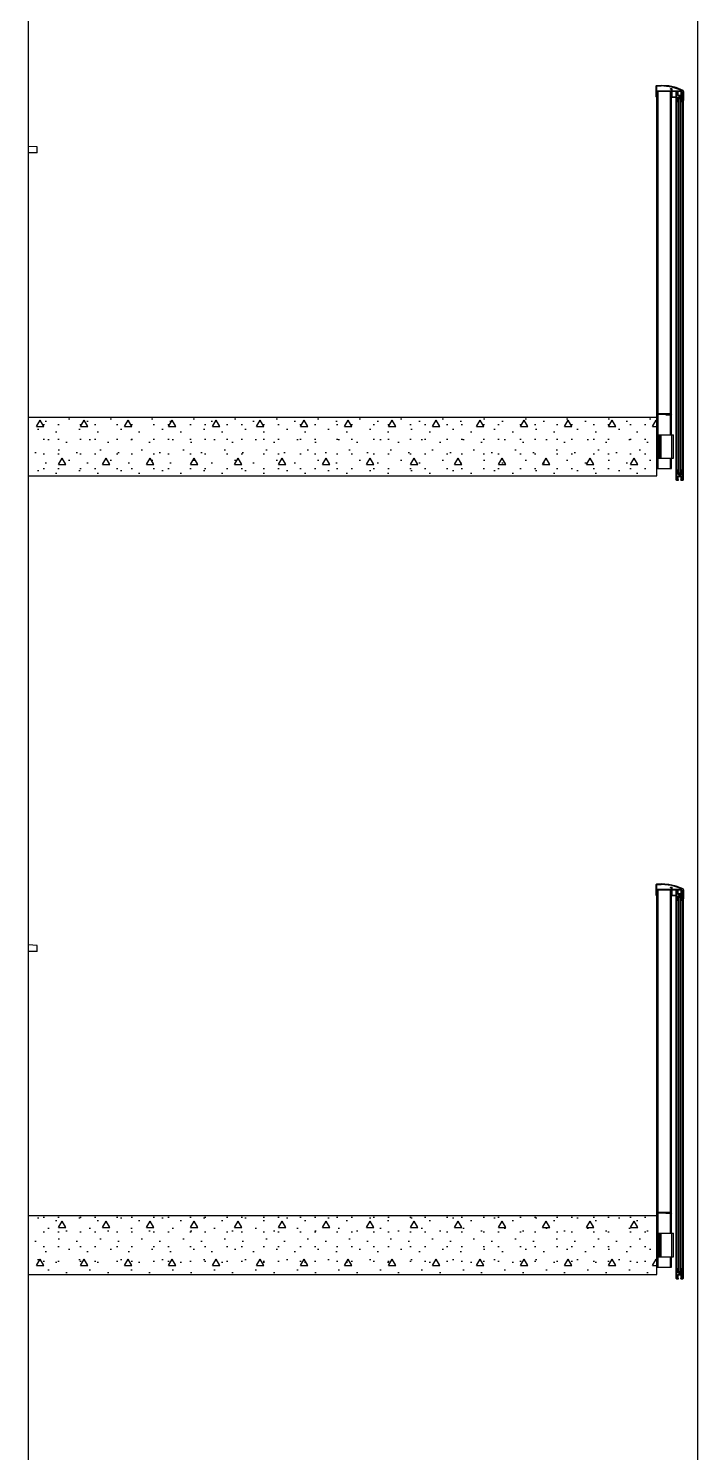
# Model space of a CAD drawing. Header units: millimetres. Extents: x 15 to 2176, y 3 to 641.
# Drawn here: x 2009.4 to 2055, y 349.9 to 447 of the extents above; entities that cross this region are included whole.
import ezdxf
from ezdxf.xclip import XClip

# ---------------------------------------------------------------- set-up
doc = ezdxf.new("R2010")
doc.units = ezdxf.units.MM
doc.header["$MEASUREMENT"] = 0
doc.header["$XCLIPFRAME"] = 0
for name, color, linetype in [('A--------P-', 7, 'Continuous'), ('A-01SC-----', 7, 'Continuous'), ('A-01SC-----Ytterväggar2', 7, 'Continuous'), ('A-01SF-----', 7, 'Continuous'), ('A-01SJ-----', 1, 'Continuous')]:
    doc.layers.add(name, color=color, linetype=linetype)
pattern_1 = [(0, (2027.966, 92.474), (0, 5.19615), [0.5, -2.5]), (0, (2029.466, 95.072), (0, 5.19615), [0.5, -2.5]), (60, (2027.966, 92.474), (-4.5, 2.59808), [0.5, -2.5]), (60, (2030.966, 92.474), (-4.5, 2.59808), [0.5, -2.5]), (120, (2028.466, 92.474), (4.5, 2.59808), [0.5, -2.5]), (120, (2031.466, 92.474), (4.5, 2.59808), [0.5, -2.5]), (0, (2027.9658, 92.9741), (0, 1), [0, -1, 0, -1.5]), (45, (2028.4658, 92.9741), (-0.7071068, 0.7071068), [0, -0.75, 0, -1.25])]

# ---------------------------------------------------------------- blocks, each defined once
blk = doc.blocks.new('Drawing_4_4', base_point=(1874.468, 329.559))
at = {"layer": 'A-01SJ-----', "linetype": 'Continuous'}
for points in [[(2053.748, 416.674), (2053.876, 416.674), (2053.876, 442.174), (2053.748, 442.174)], [(2053.748, 362.274), (2053.876, 362.274), (2053.876, 387.774), (2053.748, 387.774)]]:
    blk.add_hatch(color=256, dxfattribs=at).paths.add_polyline_path(points)
h = blk.add_hatch(dxfattribs=at)
h.set_pattern_fill('BETONG__STD__0004', color=256, style=0, pattern_type=2)
h.set_pattern_definition(pattern_1)
h.paths.add_polyline_path([(2052.261, 416.474), (2052.261, 420.474), (2009.428, 420.474), (2009.428, 416.474)])
h = blk.add_hatch(dxfattribs=at)
h.set_pattern_fill('BETONG__STD__0004', color=256, style=0, pattern_type=2)
h.set_pattern_definition(pattern_1)
h.paths.add_polyline_path([(2052.261, 362.074), (2052.261, 366.074), (2009.428, 366.074), (2009.428, 362.074)])
at = {"layer": 'A-01SC-----'}
for p, q in [((2009.428, 420.474), (2009.428, 470.474)), ((2010.028, 438.89), (2009.428, 438.922)), ((2010.028, 438.474), (2010.028, 438.89)), ((2010.028, 438.474), (2009.428, 438.474)), ((2009.428, 366.074), (2009.428, 416.074)), ((2010.028, 384.49), (2009.428, 384.522)), ((2010.028, 384.074), (2010.028, 384.49)), ((2010.028, 384.074), (2009.428, 384.074)), ((2009.428, 311.674), (2009.428, 361.674))]:
    blk.add_line(p, q, dxfattribs=at)
at = {"layer": 'A-01SC-----Ytterväggar2'}
for p, q in [((2055.028, 474.874), (2055.028, 420.474)), ((2055.028, 420.474), (2055.028, 366.074)), ((2055.028, 366.074), (2055.028, 311.674))]:
    blk.add_line(p, q, dxfattribs=at)
at = {"layer": 'A-01SF-----'}
for p, q in [((2009.428, 416.074), (2009.428, 420.474)), ((2009.428, 361.674), (2009.428, 366.074))]:
    blk.add_line(p, q, dxfattribs=at)
at = {"layer": 'A-01SJ-----'}
for p, q in [((2052.22, 443.034), (2052.231, 443.062)), ((2052.22, 442.284), (2052.22, 443.034)), ((2052.231, 443.062), (2052.26, 443.074)), ((2052.256, 443.018), (2052.262, 443.032)), ((2052.256, 442.71), (2052.256, 443.018)), ((2052.256, 442.71), (2053.246, 442.71)), ((2052.256, 442.664), (2052.259, 442.671)), ((2052.256, 442.274), (2052.256, 442.664)), ((2052.259, 442.671), (2052.266, 442.674)), ((2052.26, 443.074), (2052.559, 443.074)), ((2052.261, 442.67), (2052.284, 442.67)), ((2052.261, 420.714), (2052.261, 442.67)), ((2052.262, 443.032), (2052.276, 443.038)), ((2052.266, 442.674), (2053.256, 442.674)), ((2052.276, 443.038), (2052.559, 443.038)), ((2052.284, 442.67), (2052.341, 442.67)), ((2052.341, 442.67), (2053.181, 442.67)), ((2052.341, 420.714), (2052.341, 442.67)), ((2053.068, 443.036), (2052.559, 443.074)), ((2053.28, 442.96), (2052.559, 443.038)), ((2053.566, 442.922), (2053.068, 443.036)), ((2053.181, 442.67), (2053.237, 442.67)), ((2053.181, 420.714), (2053.181, 442.67)), ((2053.192, 442.843), (2053.195, 442.85)), ((2053.192, 442.827), (2053.192, 442.843)), ((2053.195, 442.82), (2053.192, 442.827)), ((2053.195, 442.85), (2053.202, 442.853)), ((2053.202, 442.817), (2053.195, 442.82)), ((2053.195, 442.82), (2053.246, 442.817)), ((2053.202, 442.853), (2053.272, 442.853)), ((2053.237, 442.67), (2053.261, 442.67)), ((2053.246, 442.817), (2053.246, 442.817)), ((2053.246, 442.71), (2053.253, 442.713)), ((2053.256, 442.807), (2053.253, 442.814)), ((2053.253, 442.713), (2053.256, 442.72)), ((2053.256, 442.72), (2053.256, 442.807)), ((2053.256, 442.674), (2053.256, 442.674)), ((2053.261, 420.714), (2053.261, 442.67)), ((2053.266, 442.664), (2053.263, 442.671)), ((2053.266, 442.314), (2053.266, 442.664)), ((2053.286, 442.847), (2053.272, 442.853)), ((2053.967, 442.729), (2053.28, 442.96)), ((2053.292, 442.833), (2053.286, 442.847)), ((2053.292, 442.73), (2053.292, 442.833)), ((2053.298, 442.716), (2053.292, 442.73)), ((2053.312, 442.71), (2053.298, 442.716)), ((2053.302, 442.654), (2053.308, 442.668)), ((2053.302, 442.316), (2053.302, 442.654)), ((2053.308, 442.668), (2053.322, 442.674)), ((2053.312, 442.71), (2053.963, 442.71)), ((2053.322, 442.674), (2053.601, 442.674)), ((2053.561, 442.634), (2053.572, 442.662)), ((2053.561, 442.014), (2053.561, 442.634)), ((2054.04, 442.735), (2053.566, 442.922)), ((2053.572, 442.662), (2053.601, 442.674)), ((2053.591, 442.634), (2053.594, 442.641)), ((2053.591, 442.014), (2053.591, 442.634)), ((2053.594, 442.641), (2053.601, 442.644)), ((2053.601, 442.644), (2053.661, 442.644)), ((2053.661, 442.644), (2053.661, 442.644)), ((2053.671, 442.634), (2053.668, 442.641)), ((2053.671, 442.394), (2053.671, 442.634)), ((2053.674, 442.387), (2053.671, 442.394)), ((2053.681, 442.384), (2053.674, 442.387)), ((2053.674, 442.387), (2053.742, 442.384)), ((2053.701, 442.634), (2053.704, 442.641)), ((2053.701, 442.424), (2053.701, 442.634)), ((2053.704, 442.417), (2053.701, 442.424)), ((2053.704, 442.641), (2053.711, 442.644)), ((2053.711, 442.414), (2053.704, 442.417)), ((2053.711, 442.644), (2053.716, 442.644)), ((2053.711, 442.414), (2053.911, 442.414)), ((2053.716, 442.674), (2053.906, 442.674)), ((2053.723, 442.671), (2053.716, 442.674)), ((2053.716, 442.644), (2053.723, 442.647)), ((2053.726, 442.664), (2053.723, 442.671)), ((2053.723, 442.647), (2053.726, 442.654)), ((2053.726, 442.654), (2053.726, 442.664)), ((2053.742, 442.384), (2053.742, 442.384)), ((2053.89, 442.38), (2053.902, 442.384)), ((2053.896, 442.664), (2053.899, 442.671)), ((2053.896, 442.654), (2053.896, 442.664)), ((2053.899, 442.647), (2053.896, 442.654)), ((2053.899, 442.671), (2053.906, 442.674)), ((2053.906, 442.644), (2053.899, 442.647)), ((2053.899, 442.647), (2053.911, 442.644)), ((2053.902, 442.384), (2053.941, 442.384)), ((2053.911, 442.414), (2053.918, 442.417)), ((2053.921, 442.634), (2053.918, 442.641)), ((2053.918, 442.417), (2053.921, 442.424)), ((2053.921, 442.424), (2053.921, 442.634)), ((2053.941, 442.384), (2053.948, 442.387)), ((2053.948, 442.387), (2053.951, 442.394)), ((2053.951, 442.634), (2053.954, 442.641)), ((2053.951, 442.394), (2053.951, 442.634)), ((2053.954, 442.641), (2053.961, 442.644)), ((2053.961, 442.644), (2054.021, 442.644)), ((2053.963, 442.71), (2053.971, 442.714)), ((2053.973, 442.722), (2053.967, 442.729)), ((2053.971, 442.714), (2053.973, 442.722)), ((2054.021, 442.674), (2054.051, 442.674)), ((2054.049, 442.662), (2054.021, 442.674)), ((2054.021, 442.644), (2054.021, 442.644)), ((2054.031, 442.634), (2054.028, 442.641)), ((2054.031, 442.014), (2054.031, 442.634)), ((2054.097, 442.645), (2054.04, 442.735)), ((2054.061, 442.634), (2054.049, 442.662)), ((2054.051, 442.674), (2054.051, 442.674)), ((2054.061, 442.664), (2054.058, 442.671)), ((2054.061, 442.634), (2054.061, 442.664)), ((2054.097, 442.074), (2054.097, 442.645)), ((2052.223, 442.277), (2052.22, 442.284)), ((2052.23, 442.274), (2052.223, 442.277)), ((2052.223, 442.277), (2052.256, 442.274)), ((2053.277, 442.286), (2053.266, 442.314)), ((2053.306, 442.274), (2053.277, 442.286)), ((2053.305, 442.309), (2053.302, 442.316)), ((2053.312, 442.306), (2053.305, 442.309)), ((2053.306, 442.274), (2053.541, 442.274)), ((2053.312, 442.306), (2053.541, 442.306)), ((2053.548, 442.303), (2053.541, 442.306)), ((2053.541, 442.274), (2053.548, 442.277)), ((2053.551, 442.296), (2053.548, 442.303)), ((2053.548, 442.277), (2053.551, 442.284)), ((2053.551, 442.284), (2053.551, 442.296)), ((2053.572, 441.986), (2053.561, 442.014)), ((2053.561, 441.974), (2053.572, 441.974)), ((2053.561, 416.874), (2053.561, 441.974)), ((2053.601, 441.974), (2053.572, 441.986)), ((2053.572, 441.974), (2053.601, 441.974)), ((2053.594, 442.007), (2053.591, 442.014)), ((2053.601, 442.004), (2053.594, 442.007)), ((2053.601, 442.004), (2053.661, 442.004)), ((2053.601, 441.974), (2053.716, 441.974)), ((2053.601, 416.874), (2053.601, 441.974)), ((2053.661, 442.004), (2053.668, 442.007)), ((2053.668, 442.007), (2053.671, 442.014)), ((2053.671, 442.254), (2053.674, 442.261)), ((2053.671, 442.014), (2053.671, 442.254)), ((2053.674, 442.261), (2053.681, 442.264)), ((2053.681, 442.264), (2053.742, 442.264)), ((2053.701, 442.224), (2053.704, 442.231)), ((2053.701, 442.014), (2053.701, 442.224)), ((2053.704, 442.007), (2053.701, 442.014)), ((2053.704, 442.231), (2053.711, 442.234)), ((2053.716, 442.004), (2053.704, 442.007)), ((2053.711, 442.234), (2053.911, 442.234)), ((2053.723, 442.001), (2053.716, 442.004)), ((2053.716, 441.974), (2053.723, 441.977)), ((2053.716, 441.974), (2053.723, 441.974)), ((2053.716, 416.874), (2053.716, 441.974)), ((2053.726, 441.994), (2053.723, 442.001)), ((2053.723, 441.977), (2053.726, 441.984)), ((2053.723, 441.974), (2053.726, 441.974)), ((2053.726, 441.984), (2053.726, 441.994)), ((2053.726, 441.974), (2053.748, 441.974)), ((2053.726, 416.874), (2053.726, 441.974)), ((2053.742, 442.264), (2053.75, 442.268)), ((2053.748, 442.174), (2053.876, 442.174)), ((2053.748, 416.674), (2053.748, 442.174)), ((2053.752, 442.373), (2053.75, 442.381)), ((2053.75, 442.268), (2053.752, 442.276)), ((2053.756, 442.358), (2053.752, 442.373)), ((2053.752, 442.276), (2053.756, 442.291)), ((2053.769, 442.35), (2053.756, 442.358)), ((2053.756, 442.291), (2053.769, 442.298)), ((2053.769, 442.35), (2053.784, 442.354)), ((2053.789, 442.295), (2053.769, 442.298)), ((2053.784, 442.354), (2053.784, 442.354)), ((2053.784, 442.354), (2053.794, 442.354)), ((2053.794, 442.295), (2053.789, 442.295)), ((2053.794, 442.354), (2053.797, 442.357)), ((2053.797, 442.291), (2053.794, 442.295)), ((2053.797, 442.357), (2053.798, 442.362)), ((2053.798, 442.286), (2053.797, 442.291)), ((2053.831, 442.359), (2053.798, 442.362)), ((2053.798, 442.286), (2053.831, 442.289)), ((2053.85, 442.332), (2053.831, 442.359)), ((2053.831, 442.289), (2053.85, 442.316)), ((2053.847, 442.328), (2053.845, 442.324)), ((2053.845, 442.324), (2053.847, 442.32)), ((2053.847, 442.328), (2053.85, 442.332)), ((2053.85, 442.332), (2053.847, 442.328)), ((2053.876, 416.674), (2053.876, 442.174)), ((2053.876, 441.974), (2053.896, 441.974)), ((2053.883, 442.369), (2053.89, 442.38)), ((2053.884, 442.356), (2053.883, 442.369)), ((2053.883, 442.279), (2053.884, 442.292)), ((2053.89, 442.268), (2053.883, 442.279)), ((2053.884, 442.292), (2053.884, 442.356)), ((2053.902, 442.264), (2053.89, 442.268)), ((2053.896, 441.994), (2053.9, 442.002)), ((2053.896, 441.984), (2053.896, 441.994)), ((2053.899, 441.977), (2053.896, 441.984)), ((2053.896, 441.974), (2053.899, 441.974)), ((2053.896, 416.874), (2053.896, 441.974)), ((2053.906, 441.974), (2053.899, 441.977)), ((2053.899, 441.977), (2054.021, 441.974)), ((2053.899, 441.974), (2053.906, 441.974)), ((2053.9, 442.002), (2053.908, 442.004)), ((2053.902, 442.264), (2053.941, 442.264)), ((2053.906, 416.874), (2053.906, 441.974)), ((2053.908, 442.004), (2053.911, 442.004)), ((2053.911, 442.234), (2053.911, 442.234)), ((2053.911, 442.004), (2053.918, 442.007)), ((2053.921, 442.224), (2053.918, 442.231)), ((2053.918, 442.007), (2053.921, 442.014)), ((2053.921, 442.014), (2053.921, 442.224)), ((2053.948, 442.261), (2053.941, 442.264)), ((2053.951, 442.254), (2053.948, 442.261)), ((2053.951, 442.014), (2053.951, 442.254)), ((2053.954, 442.007), (2053.951, 442.014)), ((2053.961, 442.004), (2053.954, 442.007)), ((2053.961, 442.004), (2054.021, 442.004)), ((2054.021, 442.004), (2054.028, 442.007)), ((2054.021, 441.974), (2054.049, 441.986)), ((2054.021, 441.974), (2054.049, 441.974)), ((2054.021, 416.874), (2054.021, 441.974)), ((2054.028, 442.007), (2054.031, 442.014)), ((2054.049, 441.986), (2054.061, 442.014)), ((2054.049, 441.974), (2054.061, 441.974)), ((2054.066, 442.061), (2054.061, 442.074)), ((2054.061, 442.014), (2054.061, 442.074)), ((2054.061, 416.874), (2054.061, 441.974)), ((2054.079, 442.056), (2054.066, 442.061)), ((2054.079, 442.056), (2054.092, 442.061)), ((2054.092, 442.061), (2054.097, 442.074)), ((2009.428, 420.474), (2052.261, 420.474)), ((2009.428, 416.474), (2009.428, 420.474)), ((2052.261, 420.714), (2053.261, 420.714)), ((2052.261, 420.214), (2052.261, 420.714)), ((2052.261, 416.474), (2052.261, 420.474)), ((2052.261, 420.214), (2052.301, 420.214)), ((2052.301, 420.214), (2052.301, 420.674)), ((2052.301, 420.674), (2052.871, 420.674)), ((2052.341, 419.274), (2052.341, 420.674)), ((2052.861, 420.664), (2052.864, 420.671)), ((2052.861, 420.629), (2052.861, 420.664)), ((2052.862, 420.626), (2052.861, 420.629)), ((2052.861, 420.629), (2052.862, 420.626)), ((2052.862, 420.626), (2052.869, 420.626)), ((2052.864, 420.671), (2052.871, 420.674)), ((2052.869, 420.626), (2052.871, 420.629)), ((2052.871, 420.629), (2052.872, 420.633)), ((2052.872, 420.633), (2052.876, 420.634)), ((2052.876, 420.634), (2053.251, 420.634)), ((2053.181, 419.274), (2053.181, 420.634)), ((2053.251, 420.634), (2053.251, 420.634)), ((2053.258, 420.631), (2053.261, 420.654)), ((2053.261, 420.624), (2053.258, 420.631)), ((2053.261, 420.674), (2053.261, 420.714)), ((2053.261, 420.674), (2053.281, 420.674)), ((2053.261, 420.654), (2053.267, 420.668)), ((2053.261, 419.274), (2053.261, 420.624)), ((2053.267, 420.668), (2053.281, 420.674)), ((2052.301, 419.274), (2052.307, 419.274)), ((2052.301, 417.674), (2052.301, 419.274)), ((2052.307, 419.274), (2052.321, 419.274)), ((2052.321, 419.274), (2052.421, 419.274)), ((2052.321, 417.674), (2052.321, 419.274)), ((2052.421, 419.274), (2052.463, 419.274)), ((2052.421, 417.674), (2052.421, 419.274)), ((2052.463, 419.274), (2052.481, 419.274)), ((2052.481, 419.274), (2052.498, 419.274)), ((2052.481, 417.674), (2052.481, 419.274)), ((2052.498, 419.274), (2052.541, 419.274)), ((2052.541, 419.274), (2053.281, 419.274)), ((2052.541, 417.674), (2052.541, 419.274)), ((2053.281, 419.274), (2053.351, 419.274)), ((2053.281, 417.674), (2053.281, 419.274)), ((2053.351, 419.274), (2053.381, 419.274)), ((2053.381, 417.674), (2053.381, 419.274)), ((2052.301, 417.674), (2052.307, 417.674)), ((2052.307, 417.674), (2052.321, 417.674)), ((2052.321, 417.674), (2052.421, 417.674)), ((2052.341, 416.97), (2052.341, 417.674)), ((2052.421, 417.674), (2052.463, 417.674)), ((2052.463, 417.674), (2052.481, 417.674)), ((2052.481, 417.674), (2052.498, 417.674)), ((2052.498, 417.674), (2052.541, 417.674)), ((2052.541, 417.674), (2053.281, 417.674)), ((2053.181, 416.97), (2053.181, 417.674)), ((2053.261, 416.97), (2053.261, 417.674)), ((2053.281, 417.674), (2053.351, 417.674)), ((2053.351, 417.674), (2053.381, 417.674)), ((2009.428, 416.474), (2052.261, 416.474)), ((2052.261, 416.97), (2052.284, 416.97)), ((2052.284, 416.97), (2052.341, 416.97)), ((2052.341, 416.97), (2053.181, 416.97)), ((2053.181, 416.97), (2053.237, 416.97)), ((2053.237, 416.97), (2053.261, 416.97)), ((2053.561, 416.874), (2053.572, 416.874)), ((2053.561, 416.834), (2053.572, 416.862)), ((2053.561, 416.214), (2053.561, 416.834)), ((2053.572, 416.186), (2053.561, 416.214)), ((2053.572, 416.862), (2053.601, 416.874)), ((2053.572, 416.874), (2053.601, 416.874)), ((2053.591, 416.834), (2053.594, 416.841)), ((2053.591, 416.214), (2053.591, 416.834)), ((2053.594, 416.207), (2053.591, 416.214)), ((2053.594, 416.841), (2053.601, 416.844)), ((2053.601, 416.204), (2053.594, 416.207)), ((2053.601, 416.874), (2053.716, 416.874)), ((2053.601, 416.844), (2053.661, 416.844)), ((2053.601, 416.204), (2053.661, 416.204)), ((2053.661, 416.844), (2053.661, 416.844)), ((2053.661, 416.204), (2053.668, 416.207)), ((2053.671, 416.834), (2053.668, 416.841)), ((2053.668, 416.207), (2053.671, 416.214)), ((2053.671, 416.594), (2053.671, 416.834)), ((2053.674, 416.587), (2053.671, 416.594)), ((2053.671, 416.454), (2053.674, 416.461)), ((2053.671, 416.214), (2053.671, 416.454)), ((2053.681, 416.584), (2053.674, 416.587)), ((2053.674, 416.587), (2053.742, 416.584)), ((2053.674, 416.461), (2053.681, 416.464)), ((2053.681, 416.464), (2053.742, 416.464)), ((2053.701, 416.834), (2053.704, 416.841)), ((2053.701, 416.624), (2053.701, 416.834)), ((2053.704, 416.617), (2053.701, 416.624)), ((2053.701, 416.424), (2053.704, 416.431)), ((2053.701, 416.214), (2053.701, 416.424)), ((2053.704, 416.207), (2053.701, 416.214)), ((2053.704, 416.841), (2053.711, 416.844)), ((2053.711, 416.614), (2053.704, 416.617)), ((2053.704, 416.431), (2053.711, 416.434)), ((2053.716, 416.204), (2053.704, 416.207)), ((2053.711, 416.844), (2053.716, 416.844)), ((2053.711, 416.614), (2053.911, 416.614)), ((2053.711, 416.434), (2053.911, 416.434)), ((2053.723, 416.871), (2053.716, 416.874)), ((2053.716, 416.874), (2053.723, 416.874)), ((2053.716, 416.844), (2053.723, 416.847)), ((2053.723, 416.201), (2053.716, 416.204)), ((2053.723, 416.874), (2053.726, 416.874)), ((2053.726, 416.864), (2053.723, 416.871)), ((2053.723, 416.847), (2053.726, 416.854)), ((2053.726, 416.194), (2053.723, 416.201)), ((2053.726, 416.874), (2053.748, 416.874)), ((2053.726, 416.854), (2053.726, 416.864)), ((2053.726, 416.184), (2053.726, 416.194)), ((2053.742, 416.584), (2053.742, 416.584)), ((2053.742, 416.464), (2053.75, 416.468)), ((2053.748, 416.674), (2053.876, 416.674)), ((2053.752, 416.573), (2053.75, 416.581)), ((2053.75, 416.468), (2053.752, 416.476)), ((2053.756, 416.558), (2053.752, 416.573)), ((2053.752, 416.476), (2053.756, 416.491)), ((2053.769, 416.55), (2053.756, 416.558)), ((2053.756, 416.491), (2053.769, 416.498)), ((2053.769, 416.55), (2053.784, 416.554)), ((2053.789, 416.495), (2053.769, 416.498)), ((2053.784, 416.554), (2053.784, 416.554)), ((2053.784, 416.554), (2053.794, 416.554)), ((2053.794, 416.495), (2053.789, 416.495)), ((2053.794, 416.554), (2053.797, 416.557)), ((2053.797, 416.491), (2053.794, 416.495)), ((2053.797, 416.557), (2053.798, 416.562)), ((2053.798, 416.486), (2053.797, 416.491)), ((2053.831, 416.559), (2053.798, 416.562)), ((2053.798, 416.486), (2053.831, 416.489)), ((2053.85, 416.532), (2053.831, 416.559)), ((2053.831, 416.489), (2053.85, 416.516)), ((2053.847, 416.528), (2053.845, 416.524)), ((2053.845, 416.524), (2053.846, 416.52)), ((2053.847, 416.528), (2053.85, 416.532)), ((2053.85, 416.532), (2053.847, 416.528)), ((2053.876, 416.874), (2053.896, 416.874)), ((2053.883, 416.569), (2053.89, 416.58)), ((2053.884, 416.556), (2053.883, 416.569)), ((2053.883, 416.479), (2053.884, 416.492)), ((2053.89, 416.468), (2053.883, 416.479)), ((2053.884, 416.492), (2053.884, 416.556)), ((2053.89, 416.58), (2053.902, 416.584)), ((2053.902, 416.464), (2053.89, 416.468)), ((2053.896, 416.874), (2053.899, 416.874)), ((2053.896, 416.864), (2053.899, 416.871)), ((2053.896, 416.854), (2053.896, 416.864)), ((2053.899, 416.847), (2053.896, 416.854)), ((2053.896, 416.194), (2053.9, 416.202)), ((2053.896, 416.184), (2053.896, 416.194)), ((2053.899, 416.871), (2053.906, 416.874)), ((2053.899, 416.874), (2053.906, 416.874)), ((2053.906, 416.844), (2053.899, 416.847)), ((2053.899, 416.847), (2053.911, 416.844)), ((2053.9, 416.202), (2053.908, 416.204)), ((2053.902, 416.584), (2053.941, 416.584)), ((2053.902, 416.464), (2053.941, 416.464)), ((2053.906, 416.874), (2054.021, 416.874)), ((2053.908, 416.204), (2053.911, 416.204)), ((2053.911, 416.614), (2053.918, 416.617)), ((2053.911, 416.434), (2053.911, 416.434)), ((2053.911, 416.204), (2053.918, 416.207)), ((2053.921, 416.834), (2053.918, 416.841)), ((2053.918, 416.617), (2053.921, 416.624)), ((2053.921, 416.424), (2053.918, 416.431)), ((2053.918, 416.207), (2053.921, 416.214)), ((2053.921, 416.624), (2053.921, 416.834)), ((2053.921, 416.214), (2053.921, 416.424)), ((2053.941, 416.584), (2053.948, 416.587)), ((2053.948, 416.461), (2053.941, 416.464)), ((2053.948, 416.587), (2053.951, 416.594)), ((2053.951, 416.454), (2053.948, 416.461)), ((2053.951, 416.834), (2053.954, 416.841)), ((2053.951, 416.594), (2053.951, 416.834)), ((2053.951, 416.214), (2053.951, 416.454)), ((2053.954, 416.207), (2053.951, 416.214)), ((2053.954, 416.841), (2053.961, 416.844)), ((2053.961, 416.204), (2053.954, 416.207)), ((2053.961, 416.844), (2054.021, 416.844)), ((2053.961, 416.204), (2054.021, 416.204)), ((2054.049, 416.862), (2054.021, 416.874)), ((2054.021, 416.874), (2054.049, 416.874)), ((2054.021, 416.844), (2054.021, 416.844)), ((2054.021, 416.204), (2054.028, 416.207)), ((2054.031, 416.834), (2054.028, 416.841)), ((2054.028, 416.207), (2054.031, 416.214)), ((2054.031, 416.214), (2054.031, 416.834)), ((2054.049, 416.874), (2054.061, 416.874)), ((2054.061, 416.834), (2054.049, 416.862)), ((2054.049, 416.186), (2054.061, 416.214)), ((2054.061, 416.274), (2054.061, 416.834)), ((2054.061, 416.214), (2054.061, 416.274)), ((2053.601, 416.174), (2053.572, 416.186)), ((2053.601, 416.174), (2053.716, 416.174)), ((2053.716, 416.174), (2053.723, 416.177)), ((2053.723, 416.177), (2053.726, 416.184)), ((2053.899, 416.177), (2053.896, 416.184)), ((2053.906, 416.174), (2053.899, 416.177)), ((2053.899, 416.177), (2054.021, 416.174)), ((2054.021, 416.174), (2054.049, 416.186)), ((2052.22, 388.634), (2052.231, 388.662)), ((2052.22, 387.884), (2052.22, 388.634)), ((2052.231, 388.662), (2052.26, 388.674)), ((2052.256, 388.618), (2052.262, 388.632)), ((2052.256, 388.31), (2052.256, 388.618)), ((2052.256, 388.31), (2053.246, 388.31)), ((2052.256, 388.264), (2052.259, 388.271)), ((2052.256, 387.874), (2052.256, 388.264)), ((2052.259, 388.271), (2052.266, 388.274)), ((2052.26, 388.674), (2052.559, 388.674)), ((2052.261, 388.27), (2052.284, 388.27)), ((2052.261, 366.314), (2052.261, 388.27)), ((2052.262, 388.632), (2052.276, 388.638)), ((2052.266, 388.274), (2053.256, 388.274)), ((2052.276, 388.638), (2052.559, 388.638)), ((2052.284, 388.27), (2052.341, 388.27)), ((2052.341, 388.27), (2053.181, 388.27)), ((2052.341, 366.314), (2052.341, 388.27)), ((2053.068, 388.636), (2052.559, 388.674)), ((2053.28, 388.56), (2052.559, 388.638)), ((2053.566, 388.522), (2053.068, 388.636)), ((2053.181, 388.27), (2053.237, 388.27)), ((2053.181, 366.314), (2053.181, 388.27)), ((2053.192, 388.443), (2053.195, 388.45)), ((2053.192, 388.427), (2053.192, 388.443)), ((2053.195, 388.42), (2053.192, 388.427)), ((2053.195, 388.45), (2053.202, 388.453)), ((2053.202, 388.417), (2053.195, 388.42)), ((2053.195, 388.42), (2053.246, 388.417)), ((2053.202, 388.453), (2053.272, 388.453)), ((2053.237, 388.27), (2053.261, 388.27)), ((2053.246, 388.417), (2053.246, 388.417)), ((2053.246, 388.31), (2053.253, 388.313)), ((2053.256, 388.407), (2053.253, 388.414)), ((2053.253, 388.313), (2053.256, 388.32)), ((2053.256, 388.32), (2053.256, 388.407)), ((2053.256, 388.274), (2053.256, 388.274)), ((2053.261, 366.314), (2053.261, 388.27)), ((2053.266, 388.264), (2053.263, 388.271)), ((2053.266, 387.914), (2053.266, 388.264)), ((2053.286, 388.447), (2053.272, 388.453)), ((2053.967, 388.329), (2053.28, 388.56)), ((2053.292, 388.433), (2053.286, 388.447)), ((2053.292, 388.33), (2053.292, 388.433)), ((2053.298, 388.316), (2053.292, 388.33)), ((2053.312, 388.31), (2053.298, 388.316)), ((2053.302, 388.254), (2053.308, 388.268)), ((2053.302, 387.916), (2053.302, 388.254)), ((2053.308, 388.268), (2053.322, 388.274)), ((2053.312, 388.31), (2053.963, 388.31)), ((2053.322, 388.274), (2053.601, 388.274)), ((2053.561, 388.234), (2053.572, 388.262)), ((2053.561, 387.614), (2053.561, 388.234)), ((2054.04, 388.335), (2053.566, 388.522)), ((2053.572, 388.262), (2053.601, 388.274)), ((2053.591, 388.234), (2053.594, 388.241)), ((2053.591, 387.614), (2053.591, 388.234)), ((2053.594, 388.241), (2053.601, 388.244)), ((2053.601, 388.244), (2053.661, 388.244)), ((2053.661, 388.244), (2053.661, 388.244)), ((2053.671, 388.234), (2053.668, 388.241)), ((2053.671, 387.994), (2053.671, 388.234)), ((2053.701, 388.234), (2053.704, 388.241)), ((2053.701, 388.024), (2053.701, 388.234)), ((2053.704, 388.241), (2053.711, 388.244)), ((2053.711, 388.244), (2053.716, 388.244)), ((2053.716, 388.274), (2053.906, 388.274)), ((2053.723, 388.271), (2053.716, 388.274)), ((2053.716, 388.244), (2053.723, 388.247)), ((2053.726, 388.264), (2053.723, 388.271)), ((2053.723, 388.247), (2053.726, 388.254)), ((2053.726, 388.254), (2053.726, 388.264)), ((2053.896, 388.264), (2053.899, 388.271)), ((2053.896, 388.254), (2053.896, 388.264)), ((2053.899, 388.247), (2053.896, 388.254)), ((2053.899, 388.271), (2053.906, 388.274)), ((2053.906, 388.244), (2053.899, 388.247)), ((2053.899, 388.247), (2053.911, 388.244)), ((2053.921, 388.234), (2053.918, 388.241)), ((2053.921, 388.024), (2053.921, 388.234)), ((2053.951, 388.234), (2053.954, 388.241)), ((2053.951, 387.994), (2053.951, 388.234)), ((2053.954, 388.241), (2053.961, 388.244)), ((2053.961, 388.244), (2054.021, 388.244)), ((2053.963, 388.31), (2053.971, 388.314)), ((2053.973, 388.322), (2053.967, 388.329)), ((2053.971, 388.314), (2053.973, 388.322)), ((2054.021, 388.274), (2054.051, 388.274)), ((2054.049, 388.262), (2054.021, 388.274)), ((2054.021, 388.244), (2054.021, 388.244)), ((2054.031, 388.234), (2054.028, 388.241)), ((2054.031, 387.614), (2054.031, 388.234)), ((2054.097, 388.245), (2054.04, 388.335)), ((2054.061, 388.234), (2054.049, 388.262)), ((2054.051, 388.274), (2054.051, 388.274)), ((2054.061, 388.264), (2054.058, 388.271)), ((2054.061, 388.234), (2054.061, 388.264)), ((2054.097, 387.674), (2054.097, 388.245)), ((2052.223, 387.877), (2052.22, 387.884)), ((2052.23, 387.874), (2052.223, 387.877)), ((2052.223, 387.877), (2052.256, 387.874)), ((2053.277, 387.886), (2053.266, 387.914)), ((2053.306, 387.874), (2053.277, 387.886)), ((2053.305, 387.909), (2053.302, 387.916)), ((2053.312, 387.906), (2053.305, 387.909)), ((2053.306, 387.874), (2053.541, 387.874)), ((2053.312, 387.906), (2053.541, 387.906)), ((2053.548, 387.903), (2053.541, 387.906)), ((2053.541, 387.874), (2053.548, 387.877)), ((2053.551, 387.896), (2053.548, 387.903)), ((2053.548, 387.877), (2053.551, 387.884)), ((2053.551, 387.884), (2053.551, 387.896)), ((2053.572, 387.586), (2053.561, 387.614)), ((2053.561, 387.574), (2053.572, 387.574)), ((2053.561, 362.474), (2053.561, 387.574)), ((2053.601, 387.574), (2053.572, 387.586)), ((2053.572, 387.574), (2053.601, 387.574)), ((2053.594, 387.607), (2053.591, 387.614)), ((2053.601, 387.604), (2053.594, 387.607)), ((2053.601, 387.604), (2053.661, 387.604)), ((2053.601, 387.574), (2053.716, 387.574)), ((2053.601, 362.474), (2053.601, 387.574)), ((2053.661, 387.604), (2053.668, 387.607)), ((2053.668, 387.607), (2053.671, 387.614)), ((2053.674, 387.987), (2053.671, 387.994)), ((2053.671, 387.854), (2053.674, 387.861)), ((2053.671, 387.614), (2053.671, 387.854)), ((2053.681, 387.984), (2053.674, 387.987)), ((2053.674, 387.987), (2053.742, 387.984)), ((2053.674, 387.861), (2053.681, 387.864)), ((2053.681, 387.864), (2053.742, 387.864)), ((2053.704, 388.017), (2053.701, 388.024)), ((2053.701, 387.824), (2053.704, 387.831)), ((2053.701, 387.614), (2053.701, 387.824)), ((2053.704, 387.607), (2053.701, 387.614)), ((2053.711, 388.014), (2053.704, 388.017)), ((2053.704, 387.831), (2053.711, 387.834)), ((2053.716, 387.604), (2053.704, 387.607)), ((2053.711, 388.014), (2053.911, 388.014)), ((2053.711, 387.834), (2053.911, 387.834)), ((2053.723, 387.601), (2053.716, 387.604)), ((2053.716, 387.574), (2053.723, 387.577)), ((2053.716, 387.574), (2053.723, 387.574)), ((2053.716, 362.474), (2053.716, 387.574)), ((2053.726, 387.594), (2053.723, 387.601)), ((2053.723, 387.577), (2053.726, 387.584)), ((2053.723, 387.574), (2053.726, 387.574)), ((2053.726, 387.584), (2053.726, 387.594)), ((2053.726, 387.574), (2053.748, 387.574)), ((2053.726, 362.474), (2053.726, 387.574)), ((2053.742, 387.984), (2053.742, 387.984)), ((2053.742, 387.864), (2053.75, 387.868)), ((2053.748, 387.774), (2053.876, 387.774)), ((2053.748, 362.274), (2053.748, 387.774)), ((2053.752, 387.973), (2053.75, 387.981)), ((2053.75, 387.868), (2053.752, 387.876)), ((2053.756, 387.958), (2053.752, 387.973)), ((2053.752, 387.876), (2053.756, 387.891)), ((2053.769, 387.95), (2053.756, 387.958)), ((2053.756, 387.891), (2053.769, 387.898)), ((2053.769, 387.95), (2053.784, 387.954)), ((2053.789, 387.895), (2053.769, 387.898)), ((2053.784, 387.954), (2053.784, 387.954)), ((2053.784, 387.954), (2053.794, 387.954)), ((2053.794, 387.895), (2053.789, 387.895)), ((2053.794, 387.954), (2053.797, 387.957)), ((2053.797, 387.891), (2053.794, 387.895)), ((2053.797, 387.957), (2053.798, 387.962)), ((2053.798, 387.886), (2053.797, 387.891)), ((2053.831, 387.959), (2053.798, 387.962)), ((2053.798, 387.886), (2053.831, 387.889)), ((2053.85, 387.932), (2053.831, 387.959)), ((2053.831, 387.889), (2053.85, 387.916)), ((2053.847, 387.928), (2053.845, 387.924)), ((2053.845, 387.924), (2053.847, 387.92)), ((2053.847, 387.928), (2053.85, 387.932)), ((2053.85, 387.932), (2053.847, 387.928)), ((2053.876, 362.274), (2053.876, 387.774)), ((2053.876, 387.574), (2053.896, 387.574)), ((2053.883, 387.969), (2053.89, 387.98)), ((2053.884, 387.956), (2053.883, 387.969)), ((2053.883, 387.879), (2053.884, 387.892)), ((2053.89, 387.868), (2053.883, 387.879)), ((2053.884, 387.892), (2053.884, 387.956)), ((2053.89, 387.98), (2053.902, 387.984)), ((2053.902, 387.864), (2053.89, 387.868)), ((2053.896, 387.594), (2053.9, 387.602)), ((2053.896, 387.584), (2053.896, 387.594)), ((2053.899, 387.577), (2053.896, 387.584)), ((2053.896, 387.574), (2053.899, 387.574)), ((2053.896, 362.474), (2053.896, 387.574)), ((2053.906, 387.574), (2053.899, 387.577)), ((2053.899, 387.577), (2054.021, 387.574)), ((2053.899, 387.574), (2053.906, 387.574)), ((2053.9, 387.602), (2053.908, 387.604)), ((2053.902, 387.984), (2053.941, 387.984)), ((2053.902, 387.864), (2053.941, 387.864)), ((2053.906, 362.474), (2053.906, 387.574)), ((2053.908, 387.604), (2053.911, 387.604)), ((2053.911, 388.014), (2053.918, 388.017)), ((2053.911, 387.834), (2053.911, 387.834)), ((2053.911, 387.604), (2053.918, 387.607)), ((2053.918, 388.017), (2053.921, 388.024)), ((2053.921, 387.824), (2053.918, 387.831)), ((2053.918, 387.607), (2053.921, 387.614)), ((2053.921, 387.614), (2053.921, 387.824)), ((2053.941, 387.984), (2053.948, 387.987)), ((2053.948, 387.861), (2053.941, 387.864)), ((2053.948, 387.987), (2053.951, 387.994)), ((2053.951, 387.854), (2053.948, 387.861)), ((2053.951, 387.614), (2053.951, 387.854)), ((2053.954, 387.607), (2053.951, 387.614)), ((2053.961, 387.604), (2053.954, 387.607)), ((2053.961, 387.604), (2054.021, 387.604)), ((2054.021, 387.604), (2054.028, 387.607)), ((2054.021, 387.574), (2054.049, 387.586)), ((2054.021, 387.574), (2054.049, 387.574)), ((2054.021, 362.474), (2054.021, 387.574)), ((2054.028, 387.607), (2054.031, 387.614)), ((2054.049, 387.586), (2054.061, 387.614)), ((2054.049, 387.574), (2054.061, 387.574)), ((2054.066, 387.661), (2054.061, 387.674)), ((2054.061, 387.614), (2054.061, 387.674)), ((2054.061, 362.474), (2054.061, 387.574)), ((2054.079, 387.656), (2054.066, 387.661)), ((2054.079, 387.656), (2054.092, 387.661)), ((2054.092, 387.661), (2054.097, 387.674)), ((2009.428, 366.074), (2052.261, 366.074)), ((2009.428, 362.074), (2009.428, 366.074)), ((2052.261, 366.314), (2053.261, 366.314)), ((2052.261, 365.814), (2052.261, 366.314)), ((2052.261, 362.074), (2052.261, 366.074)), ((2052.261, 365.814), (2052.301, 365.814)), ((2052.301, 365.814), (2052.301, 366.274)), ((2052.301, 366.274), (2052.871, 366.274)), ((2052.341, 364.874), (2052.341, 366.274)), ((2052.861, 366.264), (2052.864, 366.271)), ((2052.861, 366.229), (2052.861, 366.264)), ((2052.862, 366.226), (2052.861, 366.229)), ((2052.861, 366.229), (2052.862, 366.226)), ((2052.862, 366.226), (2052.869, 366.226)), ((2052.864, 366.271), (2052.871, 366.274)), ((2052.869, 366.226), (2052.871, 366.229)), ((2052.871, 366.229), (2052.872, 366.233)), ((2052.872, 366.233), (2052.876, 366.234)), ((2052.876, 366.234), (2053.251, 366.234)), ((2053.181, 364.874), (2053.181, 366.234)), ((2053.251, 366.234), (2053.251, 366.234)), ((2053.258, 366.231), (2053.261, 366.254)), ((2053.261, 366.224), (2053.258, 366.231)), ((2053.261, 366.274), (2053.261, 366.314)), ((2053.261, 366.274), (2053.281, 366.274)), ((2053.261, 366.254), (2053.267, 366.268)), ((2053.261, 364.874), (2053.261, 366.224)), ((2053.267, 366.268), (2053.281, 366.274)), ((2052.301, 364.874), (2052.307, 364.874)), ((2052.301, 363.274), (2052.301, 364.874)), ((2052.307, 364.874), (2052.321, 364.874)), ((2052.321, 364.874), (2052.421, 364.874)), ((2052.321, 363.274), (2052.321, 364.874)), ((2052.421, 364.874), (2052.463, 364.874)), ((2052.421, 363.274), (2052.421, 364.874)), ((2052.463, 364.874), (2052.481, 364.874)), ((2052.481, 364.874), (2052.498, 364.874)), ((2052.481, 363.274), (2052.481, 364.874)), ((2052.498, 364.874), (2052.541, 364.874)), ((2052.541, 364.874), (2053.281, 364.874)), ((2052.541, 363.274), (2052.541, 364.874)), ((2053.281, 364.874), (2053.351, 364.874)), ((2053.281, 363.274), (2053.281, 364.874)), ((2053.351, 364.874), (2053.381, 364.874)), ((2053.381, 363.274), (2053.381, 364.874)), ((2052.301, 363.274), (2052.307, 363.274)), ((2052.307, 363.274), (2052.321, 363.274)), ((2052.321, 363.274), (2052.421, 363.274)), ((2052.341, 362.57), (2052.341, 363.274)), ((2052.421, 363.274), (2052.463, 363.274)), ((2052.463, 363.274), (2052.481, 363.274)), ((2052.481, 363.274), (2052.498, 363.274)), ((2052.498, 363.274), (2052.541, 363.274)), ((2052.541, 363.274), (2053.281, 363.274)), ((2053.181, 362.57), (2053.181, 363.274)), ((2053.261, 362.57), (2053.261, 363.274)), ((2053.281, 363.274), (2053.351, 363.274)), ((2053.351, 363.274), (2053.381, 363.274)), ((2009.428, 362.074), (2052.261, 362.074)), ((2052.261, 362.57), (2052.284, 362.57)), ((2052.284, 362.57), (2052.341, 362.57)), ((2052.341, 362.57), (2053.181, 362.57)), ((2053.181, 362.57), (2053.237, 362.57)), ((2053.237, 362.57), (2053.261, 362.57)), ((2053.561, 362.474), (2053.572, 362.474)), ((2053.561, 362.434), (2053.572, 362.462)), ((2053.561, 361.814), (2053.561, 362.434)), ((2053.572, 362.462), (2053.601, 362.474)), ((2053.572, 362.474), (2053.601, 362.474)), ((2053.591, 362.434), (2053.594, 362.441)), ((2053.591, 361.814), (2053.591, 362.434)), ((2053.594, 362.441), (2053.601, 362.444)), ((2053.601, 362.474), (2053.716, 362.474)), ((2053.601, 362.444), (2053.661, 362.444)), ((2053.661, 362.444), (2053.661, 362.444)), ((2053.671, 362.434), (2053.668, 362.441)), ((2053.671, 362.194), (2053.671, 362.434)), ((2053.674, 362.187), (2053.671, 362.194)), ((2053.671, 362.054), (2053.674, 362.061)), ((2053.671, 361.814), (2053.671, 362.054)), ((2053.681, 362.184), (2053.674, 362.187)), ((2053.674, 362.187), (2053.742, 362.184)), ((2053.674, 362.061), (2053.681, 362.064)), ((2053.681, 362.064), (2053.742, 362.064)), ((2053.701, 362.434), (2053.704, 362.441)), ((2053.701, 362.224), (2053.701, 362.434)), ((2053.704, 362.217), (2053.701, 362.224)), ((2053.701, 362.024), (2053.704, 362.031)), ((2053.701, 361.814), (2053.701, 362.024)), ((2053.704, 362.441), (2053.711, 362.444)), ((2053.711, 362.214), (2053.704, 362.217)), ((2053.704, 362.031), (2053.711, 362.034)), ((2053.711, 362.444), (2053.716, 362.444)), ((2053.711, 362.214), (2053.911, 362.214)), ((2053.711, 362.034), (2053.911, 362.034)), ((2053.723, 362.471), (2053.716, 362.474)), ((2053.716, 362.474), (2053.723, 362.474)), ((2053.716, 362.444), (2053.723, 362.447)), ((2053.723, 362.474), (2053.726, 362.474)), ((2053.726, 362.464), (2053.723, 362.471)), ((2053.723, 362.447), (2053.726, 362.454)), ((2053.726, 362.474), (2053.748, 362.474)), ((2053.726, 362.454), (2053.726, 362.464)), ((2053.742, 362.184), (2053.742, 362.184)), ((2053.742, 362.064), (2053.75, 362.068)), ((2053.748, 362.274), (2053.876, 362.274)), ((2053.752, 362.173), (2053.75, 362.181)), ((2053.75, 362.068), (2053.752, 362.076)), ((2053.756, 362.158), (2053.752, 362.173)), ((2053.752, 362.076), (2053.756, 362.091)), ((2053.769, 362.15), (2053.756, 362.158)), ((2053.756, 362.091), (2053.769, 362.098)), ((2053.769, 362.15), (2053.784, 362.154)), ((2053.789, 362.095), (2053.769, 362.098)), ((2053.784, 362.154), (2053.784, 362.154)), ((2053.784, 362.154), (2053.794, 362.154)), ((2053.794, 362.095), (2053.789, 362.095)), ((2053.794, 362.154), (2053.797, 362.157)), ((2053.797, 362.091), (2053.794, 362.095)), ((2053.797, 362.157), (2053.798, 362.162)), ((2053.798, 362.086), (2053.797, 362.091)), ((2053.831, 362.159), (2053.798, 362.162)), ((2053.798, 362.086), (2053.831, 362.089)), ((2053.85, 362.132), (2053.831, 362.159)), ((2053.831, 362.089), (2053.85, 362.116)), ((2053.847, 362.128), (2053.845, 362.124)), ((2053.845, 362.124), (2053.846, 362.12)), ((2053.847, 362.128), (2053.85, 362.132)), ((2053.85, 362.132), (2053.847, 362.128)), ((2053.876, 362.474), (2053.896, 362.474)), ((2053.883, 362.169), (2053.89, 362.18)), ((2053.884, 362.156), (2053.883, 362.169)), ((2053.883, 362.079), (2053.884, 362.092)), ((2053.89, 362.068), (2053.883, 362.079)), ((2053.884, 362.092), (2053.884, 362.156)), ((2053.89, 362.18), (2053.902, 362.184)), ((2053.902, 362.064), (2053.89, 362.068)), ((2053.896, 362.474), (2053.899, 362.474)), ((2053.896, 362.464), (2053.899, 362.471)), ((2053.896, 362.454), (2053.896, 362.464)), ((2053.899, 362.447), (2053.896, 362.454)), ((2053.899, 362.471), (2053.906, 362.474)), ((2053.899, 362.474), (2053.906, 362.474)), ((2053.906, 362.444), (2053.899, 362.447)), ((2053.899, 362.447), (2053.911, 362.444)), ((2053.902, 362.184), (2053.941, 362.184)), ((2053.902, 362.064), (2053.941, 362.064)), ((2053.906, 362.474), (2054.021, 362.474)), ((2053.911, 362.214), (2053.918, 362.217)), ((2053.911, 362.034), (2053.911, 362.034)), ((2053.921, 362.434), (2053.918, 362.441)), ((2053.918, 362.217), (2053.921, 362.224)), ((2053.921, 362.024), (2053.918, 362.031)), ((2053.921, 362.224), (2053.921, 362.434)), ((2053.921, 361.814), (2053.921, 362.024)), ((2053.941, 362.184), (2053.948, 362.187)), ((2053.948, 362.061), (2053.941, 362.064)), ((2053.948, 362.187), (2053.951, 362.194)), ((2053.951, 362.054), (2053.948, 362.061)), ((2053.951, 362.434), (2053.954, 362.441)), ((2053.951, 362.194), (2053.951, 362.434)), ((2053.951, 361.814), (2053.951, 362.054)), ((2053.954, 362.441), (2053.961, 362.444)), ((2053.961, 362.444), (2054.021, 362.444)), ((2054.049, 362.462), (2054.021, 362.474)), ((2054.021, 362.474), (2054.049, 362.474)), ((2054.021, 362.444), (2054.021, 362.444)), ((2054.031, 362.434), (2054.028, 362.441)), ((2054.031, 361.814), (2054.031, 362.434)), ((2054.049, 362.474), (2054.061, 362.474)), ((2054.061, 362.434), (2054.049, 362.462)), ((2054.061, 361.874), (2054.061, 362.434)), ((2054.061, 361.814), (2054.061, 361.874)), ((2053.572, 361.786), (2053.561, 361.814)), ((2053.601, 361.774), (2053.572, 361.786)), ((2053.594, 361.807), (2053.591, 361.814)), ((2053.601, 361.804), (2053.594, 361.807)), ((2053.601, 361.804), (2053.661, 361.804)), ((2053.601, 361.774), (2053.716, 361.774)), ((2053.661, 361.804), (2053.668, 361.807)), ((2053.668, 361.807), (2053.671, 361.814)), ((2053.704, 361.807), (2053.701, 361.814)), ((2053.716, 361.804), (2053.704, 361.807)), ((2053.723, 361.801), (2053.716, 361.804)), ((2053.716, 361.774), (2053.723, 361.777)), ((2053.726, 361.794), (2053.723, 361.801)), ((2053.723, 361.777), (2053.726, 361.784)), ((2053.896, 361.794), (2053.9, 361.802)), ((2053.899, 361.777), (2053.896, 361.784)), ((2053.906, 361.774), (2053.899, 361.777)), ((2053.899, 361.777), (2054.021, 361.774)), ((2053.9, 361.802), (2053.908, 361.804)), ((2053.908, 361.804), (2053.911, 361.804)), ((2053.911, 361.804), (2053.918, 361.807)), ((2053.918, 361.807), (2053.921, 361.814)), ((2053.954, 361.807), (2053.951, 361.814)), ((2053.961, 361.804), (2053.954, 361.807)), ((2053.961, 361.804), (2054.021, 361.804)), ((2054.021, 361.804), (2054.028, 361.807)), ((2054.021, 361.774), (2054.049, 361.786)), ((2054.028, 361.807), (2054.031, 361.814)), ((2054.049, 361.786), (2054.061, 361.814))]:
    blk.add_line(p, q, dxfattribs=at)
for p in [(2053.911, 442.644), (2053.716, 442.004), (2053.789, 442.295), (2053.716, 416.204), (2053.789, 416.495), (2053.911, 416.844), (2053.911, 388.244), (2053.716, 387.604), (2053.789, 387.895), (2053.789, 362.095), (2053.911, 362.444), (2053.716, 361.804)]:
    blk.add_point(p, dxfattribs=at)

msp = doc.modelspace()

# ---------------------------------------------------------------- block references
at = {"layer": 'A--------P-'}
ref = msp.add_blockref('Drawing_4_4', (1874.468, 329.559), dxfattribs=at)
XClip(ref).set_block_clipping_path([(1621.1657714889, 18.4741086751), (2127.7704267137, 640.6436337123)])

doc.saveas('drawing.dxf')
